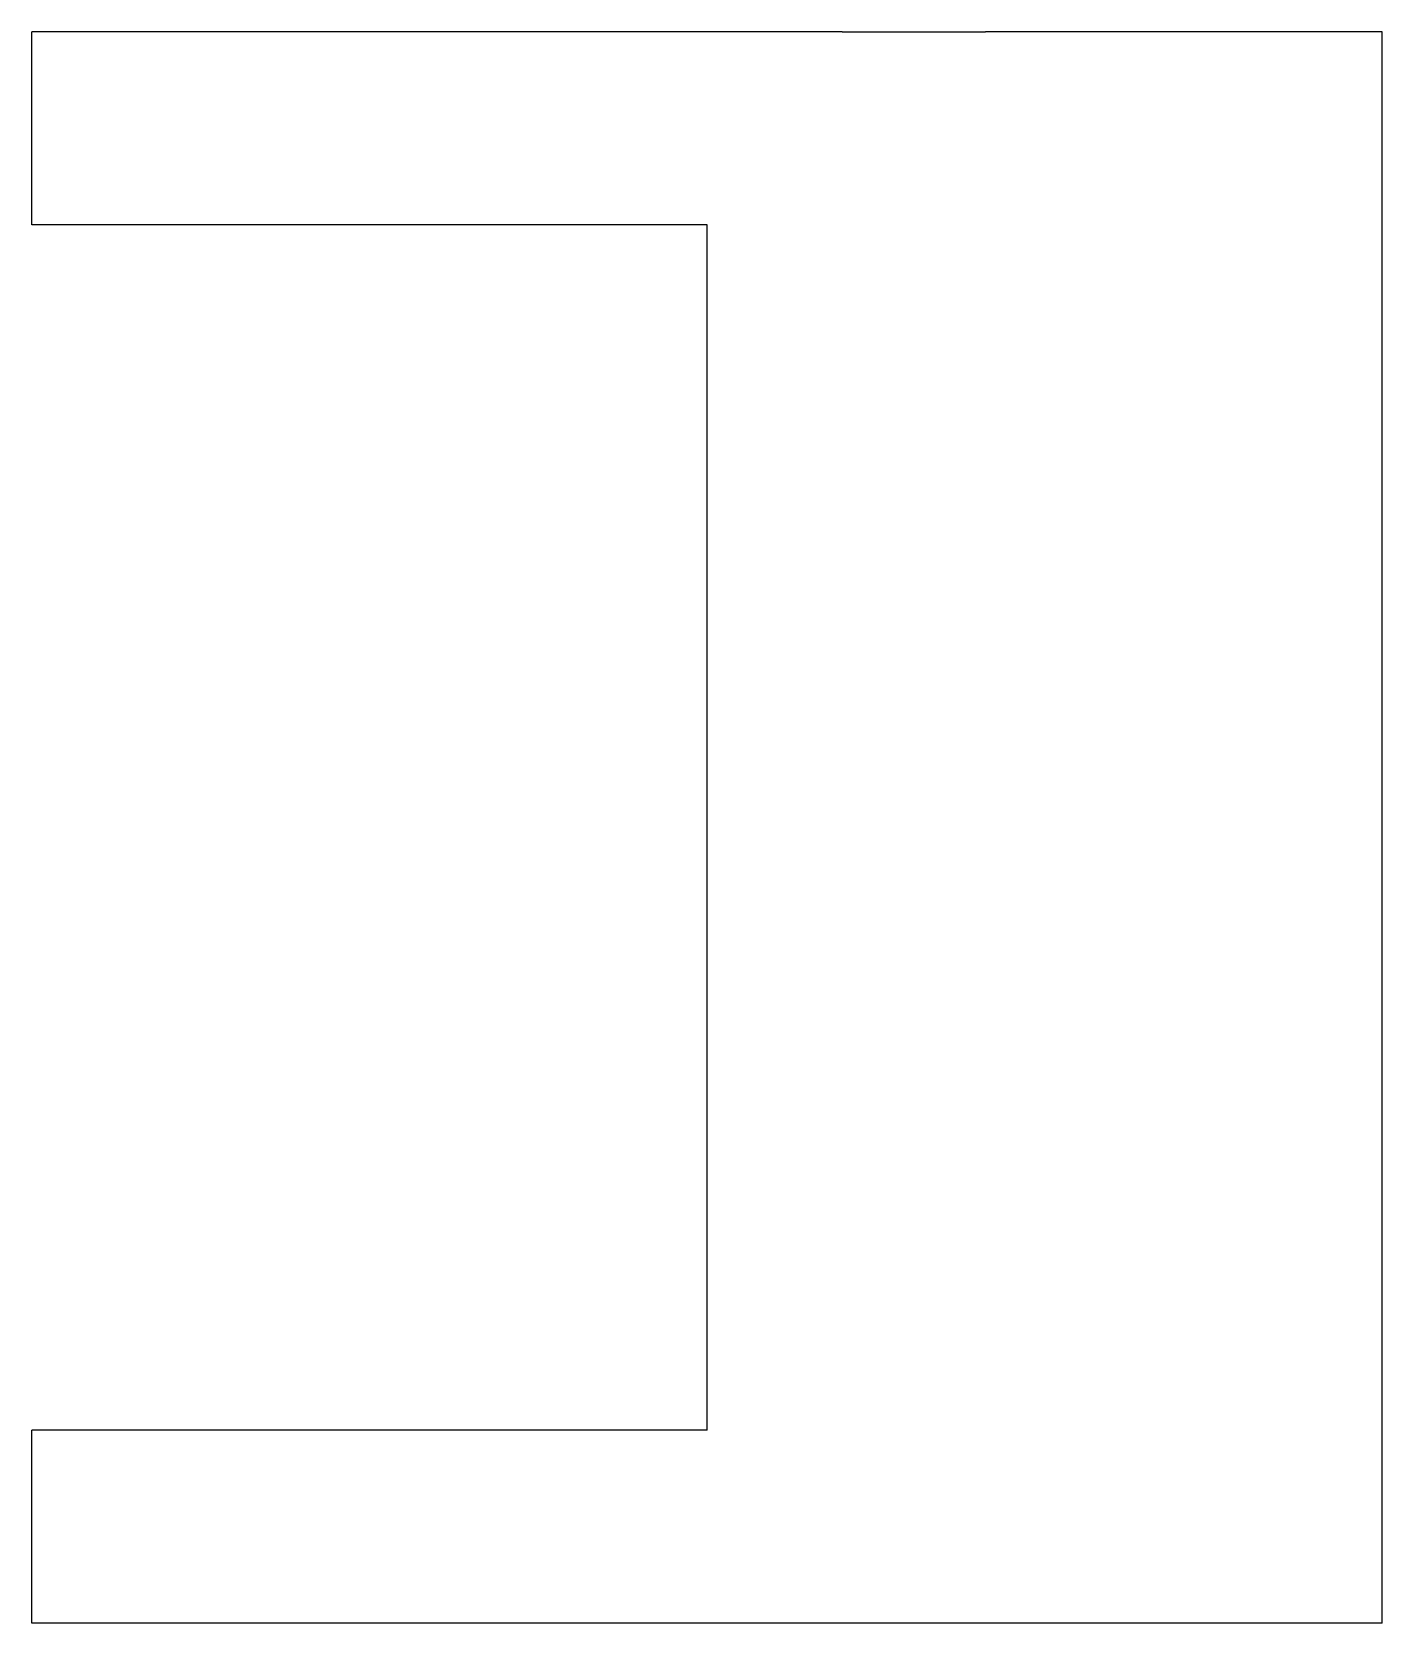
# Model space of a CAD drawing. Header units: metres. Extents: x 0 to 28, y -33 to 0.
import ezdxf

# ---------------------------------------------------------------- set-up
doc = ezdxf.new("R2010")
doc.units = ezdxf.units.M

msp = doc.modelspace()

# ---------------------------------------------------------------- linework, layer by layer
for points in [[(0, -4), (0, -3.92), (0, -3.84), (0, -3.76), (0, -3.68), (0, -3.6), (0, -3.52), (0, -3.44), (0, -3.36), (0, -3.28), (0, -3.2), (0, -3.12), (0, -3.04), (0, -2.96), (0, -2.88), (0, -2.8), (0, -2.72), (0, -2.64), (0, -2.56), (0, -2.48), (0, -2.4), (0, -2.32), (0, -2.24), (0, -2.16), (0, -2.08), (0, -2), (0, -1.92), (0, -1.84), (0, -1.76), (0, -1.68), (0, -1.6), (0, -1.52), (0, -1.44), (0, -1.36), (0, -1.28), (0, -1.2), (0, -1.12), (0, -1.04), (0, -0.96), (0, -0.88), (0, -0.8), (0, -0.72), (0, -0.64), (0, -0.56), (0, -0.48), (0, -0.4), (0, -0.32), (0, -0.24), (0, -0.16), (0, -0.08), (0, 0)], [(5, 0), (4.843, 0), (4.686, 0), (4.53, 0), (4.374, 0), (4.219, 0), (4.064, 0), (3.91, 0), (3.758, 0), (3.607, 0), (3.456, 0), (3.307, 0), (3.162, 0), (3.017, 0), (2.872, 0), (2.732, 0), (2.595, 0), (2.458, 0), (2.322, 0), (2.194, 0), (2.065, 0), (1.937, 0), (1.816, 0), (1.699, 0), (1.582, 0), (1.464, 0), (1.36, 0), (1.255, 0), (1.151, 0), (1.052, 0), (0.961, 0), (0.87, 0), (0.779, 0), (0.701, 0), (0.625, 0), (0.549, 0), (0.478, 0), (0.418, 0), (0.358, 0), (0.298, 0), (0.25, 0), (0.206, 0), (0.163, 0), (0.122, 0), (0.095, 0), (0.069, 0), (0.043, 0), (0.026, 0), (0.018, 0), (0.009, 0), (0, 0)], [(16.804, 0), (16.568, 0), (16.332, 0), (16.096, 0), (15.86, 0), (15.623, 0), (15.387, 0), (15.151, 0), (14.915, 0), (14.679, 0), (14.443, 0), (14.207, 0), (13.971, 0), (13.735, 0), (13.499, 0), (13.263, 0), (13.027, 0), (12.791, 0), (12.554, 0), (12.318, 0), (12.082, 0), (11.846, 0), (11.61, 0), (11.374, 0), (11.138, 0), (10.902, 0), (10.666, 0), (10.43, 0), (10.194, 0), (9.958, 0), (9.722, 0), (9.485, 0), (9.249, 0), (9.013, 0), (8.777, 0), (8.541, 0), (8.305, 0), (8.069, 0), (7.833, 0), (7.597, 0), (7.361, 0), (7.125, 0), (6.889, 0), (6.653, 0), (6.416, 0), (6.18, 0), (5.944, 0), (5.708, 0), (5.472, 0), (5.236, 0), (5, 0)], [(16.804, 0), (16.865, 0), (16.926, 0), (16.986, 0), (17.047, 0), (17.108, 0), (17.169, 0), (17.23, 0), (17.29, 0), (17.351, 0), (17.412, 0), (17.472, 0), (17.533, 0), (17.593, 0), (17.654, 0), (17.714, 0), (17.775, 0), (17.835, 0), (17.896, 0), (17.956, 0), (18.016, 0), (18.076, 0), (18.136, 0), (18.196, 0), (18.256, 0), (18.316, 0), (18.375, 0), (18.435, 0), (18.494, 0), (18.554, 0), (18.613, 0), (18.672, 0), (18.732, 0), (18.79, 0), (18.849, 0), (18.908, 0), (18.967, 0), (19.025, 0), (19.084, 0), (19.142, 0), (19.2, 0), (19.258, 0), (19.316, 0), (19.374, 0), (19.431, 0), (19.488, 0), (19.546, 0), (19.603, 0), (19.659, 0), (19.716, 0), (19.773, 0)], [(28, 0), (27.984, 0), (27.967, 0), (27.951, 0), (27.921, 0), (27.872, 0), (27.824, 0), (27.775, 0), (27.7, 0), (27.62, 0), (27.54, 0), (27.452, 0), (27.342, 0), (27.233, 0), (27.123, 0), (26.994, 0), (26.856, 0), (26.719, 0), (26.578, 0), (26.416, 0), (26.254, 0), (26.091, 0), (25.917, 0), (25.733, 0), (25.549, 0), (25.364, 0), (25.162, 0), (24.96, 0), (24.757, 0), (24.549, 0), (24.332, 0), (24.115, 0), (23.899, 0), (23.673, 0), (23.446, 0), (23.22, 0), (22.991, 0), (22.759, 0), (22.526, 0), (22.293, 0), (22.06, 0), (21.826, 0), (21.592, 0), (21.359, 0), (21.128, 0), (20.898, 0), (20.667, 0), (20.441, 0), (20.219, 0), (19.996, 0), (19.773, 0)], [(28, -33), (28, -32.34), (28, -31.68), (28, -31.02), (28, -30.36), (28, -29.7), (28, -29.04), (28, -28.38), (28, -27.72), (28, -27.06), (28, -26.4), (28, -25.74), (28, -25.08), (28, -24.42), (28, -23.76), (28, -23.1), (28, -22.44), (28, -21.78), (28, -21.12), (28, -20.46), (28, -19.8), (28, -19.14), (28, -18.48), (28, -17.82), (28, -17.16), (28, -16.5), (28, -15.84), (28, -15.18), (28, -14.52), (28, -13.86), (28, -13.2), (28, -12.54), (28, -11.88), (28, -11.22), (28, -10.56), (28, -9.9), (28, -9.24), (28, -8.58), (28, -7.92), (28, -7.26), (28, -6.6), (28, -5.94), (28, -5.28), (28, -4.62), (28, -3.96), (28, -3.3), (28, -2.64), (28, -1.98), (28, -1.32), (28, -0.66), (28, 0)], [(5, -4), (4.843, -4), (4.686, -4), (4.53, -4), (4.374, -4), (4.219, -4), (4.064, -4), (3.91, -4), (3.758, -4), (3.607, -4), (3.456, -4), (3.307, -4), (3.162, -4), (3.017, -4), (2.872, -4), (2.732, -4), (2.595, -4), (2.458, -4), (2.322, -4), (2.194, -4), (2.065, -4), (1.937, -4), (1.816, -4), (1.699, -4), (1.582, -4), (1.464, -4), (1.36, -4), (1.255, -4), (1.151, -4), (1.052, -4), (0.961, -4), (0.87, -4), (0.779, -4), (0.701, -4), (0.625, -4), (0.549, -4), (0.478, -4), (0.418, -4), (0.358, -4), (0.298, -4), (0.25, -4), (0.206, -4), (0.163, -4), (0.122, -4), (0.095, -4), (0.069, -4), (0.043, -4), (0.026, -4), (0.018, -4), (0.009, -4), (0, -4)], [(14, -4), (13.82, -4), (13.64, -4), (13.46, -4), (13.28, -4), (13.1, -4), (12.92, -4), (12.74, -4), (12.56, -4), (12.38, -4), (12.2, -4), (12.02, -4), (11.84, -4), (11.66, -4), (11.48, -4), (11.3, -4), (11.12, -4), (10.94, -4), (10.76, -4), (10.58, -4), (10.4, -4), (10.22, -4), (10.04, -4), (9.86, -4), (9.68, -4), (9.5, -4), (9.32, -4), (9.14, -4), (8.96, -4), (8.78, -4), (8.6, -4), (8.42, -4), (8.24, -4), (8.06, -4), (7.88, -4), (7.7, -4), (7.52, -4), (7.34, -4), (7.16, -4), (6.98, -4), (6.8, -4), (6.62, -4), (6.44, -4), (6.26, -4), (6.08, -4), (5.9, -4), (5.72, -4), (5.54, -4), (5.36, -4), (5.18, -4), (5, -4)], [(14, -29), (14, -28.5), (14, -28), (14, -27.5), (14, -27), (14, -26.5), (14, -26), (14, -25.5), (14, -25), (14, -24.5), (14, -24), (14, -23.5), (14, -23), (14, -22.5), (14, -22), (14, -21.5), (14, -21), (14, -20.5), (14, -20), (14, -19.5), (14, -19), (14, -18.5), (14, -18), (14, -17.5), (14, -17), (14, -16.5), (14, -16), (14, -15.5), (14, -15), (14, -14.5), (14, -14), (14, -13.5), (14, -13), (14, -12.5), (14, -12), (14, -11.5), (14, -11), (14, -10.5), (14, -10), (14, -9.5), (14, -9), (14, -8.5), (14, -8), (14, -7.5), (14, -7), (14, -6.5), (14, -6), (14, -5.5), (14, -5), (14, -4.5), (14, -4)], [(0, -33), (0, -32.92), (0, -32.84), (0, -32.76), (0, -32.68), (0, -32.6), (0, -32.52), (0, -32.44), (0, -32.36), (0, -32.28), (0, -32.2), (0, -32.12), (0, -32.04), (0, -31.96), (0, -31.88), (0, -31.8), (0, -31.72), (0, -31.64), (0, -31.56), (0, -31.48), (0, -31.4), (0, -31.32), (0, -31.24), (0, -31.16), (0, -31.08), (0, -31), (0, -30.92), (0, -30.84), (0, -30.76), (0, -30.68), (0, -30.6), (0, -30.52), (0, -30.44), (0, -30.36), (0, -30.28), (0, -30.2), (0, -30.12), (0, -30.04), (0, -29.96), (0, -29.88), (0, -29.8), (0, -29.72), (0, -29.64), (0, -29.56), (0, -29.48), (0, -29.4), (0, -29.32), (0, -29.24), (0, -29.16), (0, -29.08), (0, -29)], [(5, -29), (4.843, -29), (4.686, -29), (4.53, -29), (4.374, -29), (4.219, -29), (4.064, -29), (3.91, -29), (3.758, -29), (3.607, -29), (3.456, -29), (3.307, -29), (3.162, -29), (3.017, -29), (2.872, -29), (2.732, -29), (2.595, -29), (2.458, -29), (2.322, -29), (2.194, -29), (2.065, -29), (1.937, -29), (1.816, -29), (1.699, -29), (1.582, -29), (1.464, -29), (1.36, -29), (1.255, -29), (1.151, -29), (1.052, -29), (0.961, -29), (0.87, -29), (0.779, -29), (0.701, -29), (0.625, -29), (0.549, -29), (0.478, -29), (0.418, -29), (0.358, -29), (0.298, -29), (0.25, -29), (0.206, -29), (0.163, -29), (0.122, -29), (0.095, -29), (0.069, -29), (0.043, -29), (0.026, -29), (0.018, -29), (0.009, -29), (0, -29)], [(14, -29), (13.82, -29), (13.64, -29), (13.46, -29), (13.28, -29), (13.1, -29), (12.92, -29), (12.74, -29), (12.56, -29), (12.38, -29), (12.2, -29), (12.02, -29), (11.84, -29), (11.66, -29), (11.48, -29), (11.3, -29), (11.12, -29), (10.94, -29), (10.76, -29), (10.58, -29), (10.4, -29), (10.22, -29), (10.04, -29), (9.86, -29), (9.68, -29), (9.5, -29), (9.32, -29), (9.14, -29), (8.96, -29), (8.78, -29), (8.6, -29), (8.42, -29), (8.24, -29), (8.06, -29), (7.88, -29), (7.7, -29), (7.52, -29), (7.34, -29), (7.16, -29), (6.98, -29), (6.8, -29), (6.62, -29), (6.44, -29), (6.26, -29), (6.08, -29), (5.9, -29), (5.72, -29), (5.54, -29), (5.36, -29), (5.18, -29), (5, -29)], [(5, -33), (4.843, -33), (4.686, -33), (4.53, -33), (4.374, -33), (4.219, -33), (4.064, -33), (3.91, -33), (3.758, -33), (3.607, -33), (3.456, -33), (3.307, -33), (3.162, -33), (3.017, -33), (2.872, -33), (2.732, -33), (2.595, -33), (2.458, -33), (2.322, -33), (2.194, -33), (2.065, -33), (1.937, -33), (1.816, -33), (1.699, -33), (1.582, -33), (1.464, -33), (1.36, -33), (1.255, -33), (1.151, -33), (1.052, -33), (0.961, -33), (0.87, -33), (0.779, -33), (0.701, -33), (0.625, -33), (0.549, -33), (0.478, -33), (0.418, -33), (0.358, -33), (0.298, -33), (0.25, -33), (0.206, -33), (0.163, -33), (0.122, -33), (0.095, -33), (0.069, -33), (0.043, -33), (0.026, -33), (0.018, -33), (0.009, -33), (0, -33)], [(16.804, -33), (16.568, -33), (16.332, -33), (16.096, -33), (15.86, -33), (15.623, -33), (15.387, -33), (15.151, -33), (14.915, -33), (14.679, -33), (14.443, -33), (14.207, -33), (13.971, -33), (13.735, -33), (13.499, -33), (13.263, -33), (13.027, -33), (12.791, -33), (12.554, -33), (12.318, -33), (12.082, -33), (11.846, -33), (11.61, -33), (11.374, -33), (11.138, -33), (10.902, -33), (10.666, -33), (10.43, -33), (10.194, -33), (9.958, -33), (9.722, -33), (9.485, -33), (9.249, -33), (9.013, -33), (8.777, -33), (8.541, -33), (8.305, -33), (8.069, -33), (7.833, -33), (7.597, -33), (7.361, -33), (7.125, -33), (6.889, -33), (6.653, -33), (6.416, -33), (6.18, -33), (5.944, -33), (5.708, -33), (5.472, -33), (5.236, -33), (5, -33)], [(19.773, -33), (19.716, -33), (19.659, -33), (19.603, -33), (19.546, -33), (19.488, -33), (19.431, -33), (19.374, -33), (19.316, -33), (19.258, -33), (19.2, -33), (19.142, -33), (19.084, -33), (19.025, -33), (18.967, -33), (18.908, -33), (18.849, -33), (18.79, -33), (18.732, -33), (18.672, -33), (18.613, -33), (18.554, -33), (18.494, -33), (18.435, -33), (18.375, -33), (18.316, -33), (18.256, -33), (18.196, -33), (18.136, -33), (18.076, -33), (18.016, -33), (17.956, -33), (17.896, -33), (17.835, -33), (17.775, -33), (17.714, -33), (17.654, -33), (17.593, -33), (17.533, -33), (17.472, -33), (17.412, -33), (17.351, -33), (17.29, -33), (17.23, -33), (17.169, -33), (17.108, -33), (17.047, -33), (16.986, -33), (16.926, -33), (16.865, -33), (16.804, -33)], [(28, -33), (27.984, -33), (27.967, -33), (27.951, -33), (27.921, -33), (27.872, -33), (27.824, -33), (27.775, -33), (27.7, -33), (27.62, -33), (27.54, -33), (27.452, -33), (27.342, -33), (27.233, -33), (27.123, -33), (26.994, -33), (26.856, -33), (26.719, -33), (26.578, -33), (26.416, -33), (26.254, -33), (26.091, -33), (25.917, -33), (25.733, -33), (25.549, -33), (25.364, -33), (25.162, -33), (24.96, -33), (24.757, -33), (24.549, -33), (24.332, -33), (24.115, -33), (23.899, -33), (23.673, -33), (23.446, -33), (23.22, -33), (22.991, -33), (22.759, -33), (22.526, -33), (22.293, -33), (22.06, -33), (21.826, -33), (21.592, -33), (21.359, -33), (21.128, -33), (20.898, -33), (20.667, -33), (20.441, -33), (20.219, -33), (19.996, -33), (19.773, -33)]]:
    msp.add_lwpolyline(points)

doc.saveas('drawing.dxf')
